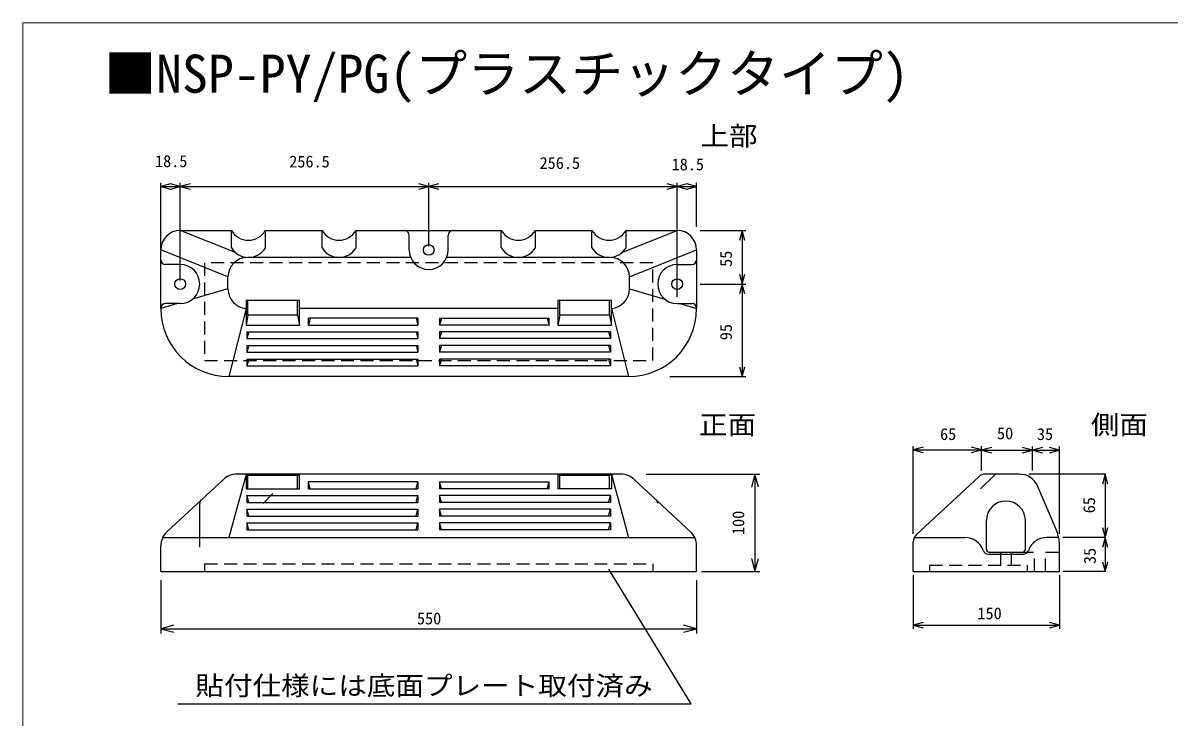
# Model space of a CAD drawing. Units: millimetres, scale not verified. Extents: x -1224 to 1080, y -808 to 808.
# Drawn here: x -1224 to 188, y -46 to 808 of the extents above; entities that cross this region are included whole.
import ezdxf
from ezdxf.enums import TextEntityAlignment as Align

# ---------------------------------------------------------------- set-up
doc = ezdxf.new("R2010")
doc.units = ezdxf.units.MM
doc.header["$LTSCALE"] = 8
doc.linetypes.add('DASHED2', pattern=[3, 2, -1])
doc.layers.add('0-0', color=7, linetype='Continuous', lineweight=18)
doc.layers.add('0-1', color=7, linetype='Continuous')
doc.styles.add('ＭＳ ゴシック', font='')
doc.styles.get('ＭＳ ゴシック').set_extended_font_data('MS Gothic')

msp = doc.modelspace()

# ---------------------------------------------------------------- linework, layer by layer
at = {"layer": '0-0'}
msp.add_lwpolyline([(-1223.981, -807.668), (1080.019, -807.668), (1080.019, 808.332), (-1223.981, 808.332)], close=True, dxfattribs=at)
at = {"layer": '0-1'}
for p, q in [((-1054.24, 491.325), (-1054.24, 611.268)), ((-1030.24, 491.325), (-1030.24, 611.268)), ((-1030.24, 491.325), (-1030.24, 611.268)), ((-724.24, 533.325), (-724.24, 611.268)), ((-724.24, 557.325), (-724.24, 611.268)), ((-418.24, 491.325), (-418.24, 611.268)), ((-418.24, 471.13), (-418.24, 611.268)), ((-394.24, 557.325), (-394.24, 611.268)), ((-1054.24, 606.768), (-1030.24, 606.768)), ((-1030.24, 606.768), (-724.24, 606.768)), ((-724.24, 606.768), (-418.24, 606.768)), ((-418.24, 606.768), (-394.24, 606.768)), ((-1030.24, 552.825), (-967.24, 552.825)), ((-962.143, 525.488), (-1030.24, 552.825)), ((-967.24, 540.585), (-967.24, 552.825)), ((-967.24, 531.585), (-967.24, 552.825)), ((-925.24, 552.825), (-855.64, 552.825)), ((-925.24, 540.585), (-925.24, 552.825)), ((-925.24, 531.585), (-925.24, 552.825)), ((-855.64, 540.585), (-855.64, 552.825)), ((-855.64, 531.585), (-855.64, 552.825)), ((-813.64, 552.825), (-634.84, 552.825)), ((-813.64, 540.585), (-813.64, 552.825)), ((-813.64, 531.585), (-813.64, 552.825)), ((-634.84, 540.585), (-634.84, 552.825)), ((-634.84, 531.585), (-634.84, 552.825)), ((-592.84, 552.825), (-523.24, 552.825)), ((-592.84, 540.585), (-592.84, 552.825)), ((-592.84, 531.585), (-592.84, 552.825)), ((-523.24, 540.585), (-523.24, 552.825)), ((-523.24, 531.585), (-523.24, 552.825)), ((-486.337, 525.488), (-418.24, 552.825)), ((-481.24, 552.825), (-418.24, 552.825)), ((-481.24, 540.585), (-481.24, 552.825)), ((-481.24, 531.585), (-481.24, 552.825)), ((-389.74, 552.825), (-333.656, 552.825)), ((-338.156, 552.825), (-338.156, 486.825)), ((-748.24, 528.825), (-748.24, 546.825)), ((-700.24, 528.825), (-700.24, 546.825)), ((-1054.24, 456.825), (-1054.24, 528.825)), ((-971.44, 495.585), (-1054.24, 528.825)), ((-477.04, 495.585), (-394.24, 528.825)), ((-394.24, 528.825), (-394.24, 456.825)), ((-1030.24, 510.825), (-1048.24, 510.825)), ((-746.39, 519.585), (-947.44, 519.585)), ((-501.04, 519.585), (-702.09, 519.585)), ((-501.04, 519.585), (-500.956, 519.619)), ((-418.24, 510.825), (-400.24, 510.825)), ((-971.44, 480.825), (-971.44, 495.585)), ((-477.04, 480.825), (-477.04, 495.585)), ((-971.44, 480.825), (-1015.164, 468.152)), ((-477.04, 480.825), (-433.317, 468.152)), ((-389.74, 486.825), (-333.656, 486.825)), ((-389.74, 486.825), (-333.656, 486.825)), ((-338.156, 486.825), (-338.156, 372.825)), ((-949.24, 466.425), (-949.24, 436.425)), ((-946.84, 448.425), (-946.84, 466.425)), ((-885.64, 448.425), (-885.64, 466.425)), ((-565.24, 466.425), (-565.24, 436.425)), ((-562.84, 448.425), (-562.84, 466.425)), ((-501.64, 448.425), (-501.64, 466.425)), ((-1033.54, 462.825), (-1054.24, 456.825)), ((-1030.24, 462.825), (-1048.24, 462.825)), ((-949.24, 456.893), (-970.24, 372.825)), ((-565.24, 456.825), (-883.24, 456.825)), ((-499.24, 456.893), (-478.24, 372.825)), ((-418.24, 462.825), (-400.24, 462.825)), ((-414.94, 462.825), (-394.24, 456.825)), ((-885.64, 448.425), (-883.24, 436.425)), ((-737.44, 444.825), (-872.44, 444.825)), ((-872.44, 436.425), (-872.44, 444.825)), ((-870.04, 444.825), (-872.44, 436.425)), ((-739.84, 444.825), (-737.44, 436.425)), ((-737.44, 444.825), (-737.44, 436.425)), ((-711.04, 444.825), (-711.04, 436.425)), ((-711.04, 444.825), (-576.04, 444.825)), ((-708.64, 444.825), (-711.04, 436.425)), ((-578.44, 444.825), (-576.04, 436.425)), ((-576.04, 436.425), (-576.04, 444.825)), ((-501.64, 448.425), (-499.24, 436.425)), ((-948.04, 428.025), (-948.04, 419.625)), ((-948.04, 428.025), (-737.44, 428.025)), ((-945.64, 428.025), (-948.04, 419.625)), ((-872.44, 436.425), (-737.44, 436.425)), ((-739.84, 428.025), (-737.44, 419.625)), ((-737.44, 428.025), (-737.44, 419.625)), ((-576.04, 436.425), (-711.04, 436.425)), ((-711.04, 428.025), (-711.04, 419.625)), ((-500.44, 428.025), (-711.04, 428.025)), ((-708.64, 428.025), (-711.04, 419.625)), ((-502.84, 428.025), (-500.44, 419.625)), ((-500.44, 428.025), (-500.44, 419.625)), ((-948.04, 419.625), (-737.44, 419.625)), ((-948.04, 411.225), (-948.04, 402.825)), ((-948.04, 411.225), (-737.44, 411.225)), ((-945.64, 411.225), (-948.04, 402.825)), ((-739.84, 411.225), (-737.44, 402.825)), ((-737.44, 411.225), (-737.44, 402.825)), ((-500.44, 419.625), (-711.04, 419.625)), ((-711.04, 411.225), (-711.04, 402.825)), ((-500.44, 411.225), (-711.04, 411.225)), ((-708.64, 411.225), (-711.04, 402.825)), ((-502.84, 411.225), (-500.44, 402.825)), ((-500.44, 411.225), (-500.44, 402.825)), ((-948.04, 402.825), (-737.44, 402.825)), ((-500.44, 402.825), (-711.04, 402.825)), ((-948.04, 394.425), (-948.04, 386.025)), ((-948.04, 394.425), (-737.44, 394.425)), ((-945.64, 394.425), (-948.04, 386.025)), ((-948.04, 386.025), (-737.44, 386.025)), ((-739.84, 394.425), (-737.44, 386.025)), ((-737.44, 394.425), (-737.44, 386.025)), ((-711.04, 394.425), (-711.04, 386.025)), ((-500.44, 394.425), (-711.04, 394.425)), ((-708.64, 394.425), (-711.04, 386.025)), ((-500.44, 386.025), (-711.04, 386.025)), ((-502.84, 394.425), (-500.44, 386.025)), ((-500.44, 394.425), (-500.44, 386.025)), ((-478.24, 372.825), (-970.24, 372.825)), ((-427.15, 372.825), (-333.656, 372.825)), ((-127.389, 179.325), (-127.389, 287.231)), ((-127.389, 282.731), (-43.389, 282.731)), ((-43.389, 257.325), (-43.389, 287.231)), ((-43.389, 257.325), (-43.389, 286.949)), ((-43.389, 282.449), (19.371, 282.449)), ((19.371, 257.325), (19.371, 286.949)), ((19.371, 257.325), (19.371, 286.949)), ((19.371, 282.449), (52.611, 282.449)), ((52.611, 179.325), (52.611, 286.949)), ((-1046.571, 181.947), (-977.147, 246.413)), ((-949.24, 252.482), (-970.24, 174.825)), ((-487.928, 252.825), (-960.816, 252.825)), ((-946.84, 251.025), (-947.64, 251.625)), ((-946.84, 234.825), (-946.84, 251.025)), ((-885.64, 251.025), (-884.84, 251.625)), ((-737.44, 243.225), (-872.44, 243.225)), ((-872.44, 234.825), (-872.44, 243.225)), ((-870.04, 234.825), (-872.44, 243.225)), ((-739.84, 234.825), (-737.44, 243.225)), ((-737.44, 243.225), (-737.44, 234.825)), ((-711.04, 243.225), (-711.04, 234.825)), ((-711.04, 243.225), (-576.04, 243.225)), ((-708.64, 234.825), (-711.04, 243.225)), ((-578.44, 234.825), (-576.04, 243.225)), ((-576.04, 234.825), (-576.04, 243.225)), ((-565.24, 252.482), (-565.24, 234.825)), ((-562.84, 251.025), (-563.64, 251.625)), ((-562.84, 234.825), (-562.84, 251.025)), ((-501.64, 251.025), (-500.84, 251.625)), ((-499.24, 252.482), (-478.24, 174.825)), ((-401.909, 181.947), (-471.334, 246.413)), ((-456.596, 252.825), (-316.461, 252.825)), ((-322.461, 252.825), (-322.461, 132.825)), ((-123.554, 178.386), (-46.842, 249.619)), ((-44.709, 234.825), (-26.155, 252.825)), ((3.511, 252.825), (-38.676, 252.825)), ((108.715, 252.825), (14.799, 252.825)), ((108.715, 252.825), (108.715, 174.825)), ((-948.04, 226.425), (-948.04, 218.025)), ((-948.04, 226.425), (-737.44, 226.425)), ((-945.64, 218.025), (-948.04, 226.425)), ((-916.24, 228.825), (-928.24, 216.825)), ((-872.44, 234.825), (-737.44, 234.825)), ((-739.84, 218.025), (-737.44, 226.425)), ((-737.44, 226.425), (-737.44, 218.025)), ((-576.04, 234.825), (-711.04, 234.825)), ((-711.04, 226.425), (-711.04, 218.025)), ((-500.44, 226.425), (-711.04, 226.425)), ((-708.64, 218.025), (-711.04, 226.425)), ((-502.84, 218.025), (-500.44, 226.425)), ((-500.44, 226.425), (-500.44, 218.025)), ((48.769, 183.842), (25.589, 238.234)), ((-1006.24, 162.825), (-1006.24, 216.781)), ((-948.04, 218.025), (-737.44, 218.025)), ((-500.44, 218.025), (-711.04, 218.025)), ((-948.04, 209.625), (-948.04, 201.225)), ((-948.04, 209.625), (-737.44, 209.625)), ((-945.64, 201.225), (-948.04, 209.625)), ((-948.04, 201.225), (-737.44, 201.225)), ((-739.84, 201.225), (-737.44, 209.625)), ((-737.44, 209.625), (-737.44, 201.225)), ((-711.04, 209.625), (-711.04, 201.225)), ((-500.44, 209.625), (-711.04, 209.625)), ((-708.64, 201.225), (-711.04, 209.625)), ((-500.44, 201.225), (-711.04, 201.225)), ((-502.84, 201.225), (-500.44, 209.625)), ((-500.44, 209.625), (-500.44, 201.225)), ((-948.04, 192.825), (-948.04, 184.425)), ((-948.04, 192.825), (-737.44, 192.825)), ((-945.64, 184.425), (-948.04, 192.825)), ((-948.04, 184.425), (-737.44, 184.425)), ((-739.84, 184.425), (-737.44, 192.825)), ((-737.44, 192.825), (-737.44, 184.425)), ((-711.04, 192.825), (-711.04, 184.425)), ((-500.44, 192.825), (-711.04, 192.825)), ((-708.64, 184.425), (-711.04, 192.825)), ((-500.44, 184.425), (-711.04, 184.425)), ((-502.84, 184.425), (-500.44, 192.825)), ((-500.44, 192.825), (-500.44, 184.425)), ((-37.389, 160.425), (-37.389, 195.668)), ((10.611, 160.425), (10.611, 195.668)), ((-1051.838, 174.825), (-396.642, 174.825)), ((-127.389, 132.825), (-127.389, 169.593)), ((-126.188, 174.825), (-63.789, 174.825)), ((51.6, 174.825), (37.011, 174.825)), ((108.715, 174.825), (56.713, 174.825)), ((108.715, 174.825), (108.715, 132.825)), ((-1054.24, 132.825), (-1054.24, 164.36)), ((-394.24, 132.825), (-394.24, 164.36)), ((-33.789, 156.825), (7.011, 156.825)), ((52.611, 132.825), (52.611, 165.024)), ((-35.366, 154.425), (8.589, 154.425)), ((-1054.24, 132.825), (-394.24, 132.825)), ((-401.131, -30.117), (-502.27, 135.75)), ((-388.24, 132.825), (-316.461, 132.825)), ((-127.389, 132.825), (52.611, 132.825)), ((-127.389, 128.325), (-127.389, 62.455)), ((52.611, 128.325), (52.611, 62.455)), ((108.715, 132.825), (56.713, 132.825)), ((-1054.24, 122.325), (-1054.24, 56.455)), ((-394.24, 122.325), (-394.24, 56.455)), ((-1054.24, 62.455), (-394.24, 62.455)), ((-127.389, 66.955), (52.611, 66.955)), ((-1033.082, -30.117), (-401.131, -30.117))]:
    msp.add_line(p, q, dxfattribs=at)
at = {"layer": '0-1', "linetype": 'DASHED2'}
for p, q in [((-19.989, 156.825), (-19.989, 132.825)), ((-6.789, 156.825), (-6.789, 132.825)), ((4.611, 156.825), (22.011, 156.825)), ((22.011, 132.825), (22.011, 156.825)), ((35.211, 156.825), (52.611, 156.825)), ((35.211, 132.825), (35.211, 156.825)), ((-1000.24, 142.425), (-448.24, 142.425)), ((-1000.24, 142.425), (-1000.24, 132.825)), ((-448.24, 142.425), (-448.24, 132.825)), ((-107.289, 140.825), (-107.289, 132.825))]:
    msp.add_line(p, q, dxfattribs=at)
at = {"layer": '0-1'}
for points in [[(-1042.07, 610.029), (-1054.24, 606.768), (-1042.07, 603.507)], [(-1042.411, 603.507), (-1030.24, 606.768), (-1042.411, 610.029)], [(-1018.07, 610.029), (-1030.24, 606.768), (-1018.07, 603.507)], [(-736.411, 603.507), (-724.24, 606.768), (-736.411, 610.029)], [(-712.07, 610.029), (-724.24, 606.768), (-712.07, 603.507)], [(-430.411, 603.507), (-418.24, 606.768), (-430.411, 610.029)], [(-406.07, 610.029), (-418.24, 606.768), (-406.07, 603.507)], [(-406.411, 603.507), (-394.24, 606.768), (-406.411, 610.029)], [(-334.895, 540.655), (-338.156, 552.825), (-341.417, 540.655)], [(-341.417, 498.996), (-338.156, 486.825), (-334.895, 498.996)], [(-334.895, 474.655), (-338.156, 486.825), (-341.417, 474.655)], [(-883.24, 436.425), (-883.24, 466.425), (-949.24, 466.425)], [(-499.24, 436.425), (-499.24, 466.425), (-565.24, 466.425)], [(-949.24, 454.082), (-949.24, 436.425), (-883.24, 436.425), (-883.24, 454.082)], [(-565.24, 454.082), (-565.24, 436.425), (-499.24, 436.425)], [(-885.64, 448.425), (-946.84, 448.425), (-949.24, 436.425)], [(-501.64, 448.425), (-562.84, 448.425), (-565.24, 436.425)], [(-341.417, 384.996), (-338.156, 372.825), (-334.895, 384.996)], [(-115.218, 285.992), (-127.389, 282.731), (-115.218, 279.469)], [(-55.559, 279.469), (-43.389, 282.731), (-55.559, 285.992)], [(-31.218, 285.71), (-43.389, 282.449), (-31.218, 279.188)], [(7.201, 279.188), (19.371, 282.449), (7.201, 285.71)], [(31.542, 285.71), (19.371, 282.449), (31.542, 279.188)], [(40.441, 279.188), (52.611, 282.449), (40.441, 285.71)], [(-949.24, 252.482), (-949.24, 234.825), (-883.24, 234.825), (-883.24, 252.482)], [(-885.64, 234.825), (-885.64, 251.025), (-946.84, 251.025)], [(-499.24, 252.482), (-499.24, 234.825), (-565.24, 234.825)], [(-501.64, 234.825), (-501.64, 251.025), (-562.84, 251.025)], [(-318.113, 236.598), (-322.461, 252.825), (-326.81, 236.598)], [(111.976, 240.655), (108.715, 252.825), (105.454, 240.655)], [(105.454, 186.996), (108.715, 174.825), (111.976, 186.996)], [(111.976, 162.655), (108.715, 174.825), (105.454, 162.655)], [(-326.81, 149.053), (-322.461, 132.825), (-318.113, 149.053)], [(105.454, 144.996), (108.715, 132.825), (111.976, 144.996)], [(-1038.013, 66.804), (-1054.24, 62.455), (-1038.013, 58.107)], [(-410.468, 58.107), (-394.24, 62.455), (-410.468, 66.804)], [(-115.218, 70.217), (-127.389, 66.955), (-115.218, 63.694)], [(40.441, 63.694), (52.611, 66.955), (40.441, 70.217)]]:
    msp.add_lwpolyline(points, dxfattribs=at)
at = {"layer": '0-1', "linetype": 'DASHED2'}
msp.add_lwpolyline([(-1000.24, 392.925), (-448.24, 392.925), (-448.24, 512.925), (-1000.24, 512.925)], close=True, dxfattribs=at)
msp.add_lwpolyline([(-107.289, 140.825), (12.711, 140.825), (12.711, 132.825)], dxfattribs=at)
at = {"layer": '0-1'}
for centre in [(-724.24, 528.825), (-1030.24, 486.825), (-418.24, 486.825)]:
    msp.add_circle(centre, 6.6, dxfattribs=at)
for centre, radius, start, end in [((-1030.24, 528.825), 24, 90, 180), ((-946.24, 565.2), 24.375, 210.51024, 329.48976), ((-834.64, 565.2), 24.375, 210.51024, 329.48976), ((-754.24, 546.825), 6, 0, 90), ((-694.24, 546.825), 6, 90, 180), ((-613.84, 565.2), 24.375, 210.51024, 329.48976), ((-502.24, 565.2), 24.375, 210.51024, 329.48976), ((-418.24, 528.825), 24, 0, 90), ((-946.24, 543.96), 24.375, 210.51024, 329.48976), ((-834.64, 543.96), 24.375, 210.51024, 329.48976), ((-724.24, 528.825), 24, 180, 0), ((-613.84, 543.96), 24.375, 210.51024, 329.48976), ((-502.24, 543.96), 24.375, 210.51024, 329.48976), ((-1048.24, 516.825), 6, 180, 270), ((-1030.24, 486.825), 24, 270, 90), ((-947.44, 495.585), 24, 90, 180), ((-501.04, 495.585), 24, 0, 90), ((-418.24, 486.825), 24, 90, 270), ((-400.24, 516.825), 6, 270, 0), ((-947.44, 480.825), 24, 180, 265.69878), ((-501.04, 480.825), 24, 274.30122, 0), ((-1048.24, 456.825), 6, 90, 180), ((-970.24, 456.825), 84, 180, 270), ((-478.24, 456.825), 84, 270, 0), ((-400.24, 456.825), 6, 0, 90), ((-960.816, 228.825), 24, 90, 132.8789), ((-951.24, 246.825), 6, 53.1301, 90), ((-881.24, 246.825), 6, 90, 126.8699), ((-567.24, 246.825), 6, 53.1301, 90), ((-497.24, 246.825), 6, 90, 126.8699), ((-487.665, 228.825), 24, 47.1211, 90), ((-38.676, 240.825), 12, 90, 132.8789), ((3.511, 228.825), 24, 23.08146, 90), ((-1000.24, 216.781), 6, 132.8789, 180), ((-448.24, 216.781), 6, 0, 47.1211), ((-13.389, 195.668), 24, 0, 180), ((4.611, 165.024), 48, 0, 23.08146), ((-1030.24, 164.36), 24, 132.8789, 180), ((-418.24, 164.36), 24, 0, 47.1211), ((-115.389, 169.593), 12, 132.8789, 180), ((-63.789, 150.825), 24, 18.66293, 90), ((37.011, 150.825), 24, 90, 161.33707), ((-35.366, 160.425), 6, 198.66293, 270), ((-33.789, 160.425), 3.6, 180, 270), ((7.011, 160.425), 3.6, 270, 0), ((8.589, 160.425), 6, 270, 341.33708)]:
    msp.add_arc(centre, radius, start, end, dxfattribs=at)

# ---------------------------------------------------------------- texts
at = {"layer": '0-0', "style": 'ＭＳ ゴシック'}
msp.add_text('■NSP-PY/PG(プラスチックタイプ)', height=46.92, dxfattribs=at).set_placement((-1123.982, 708.329), align=Align.BOTTOM_LEFT)
at = {"layer": '0-0', "style": 'ＭＳ ゴシック', "width": 1.1}
for s, p in [('上部', (-389.584, 650.455)), ('正面', (-391.371, 294.796)), ('側面', (91.182, 294.796)), ('貼付仕様には底面プレート取付済み', (-1011.635, -26.367))]:
    msp.add_text(s, height=23.46, dxfattribs=at).set_placement(p, align=Align.BOTTOM_LEFT)
at = {"layer": '0-0', "color": 4, "style": 'ＭＳ ゴシック'}
for s, p in [('18.5', (-1061.301, 626.42)), ('256.5', (-895.981, 625.973)), ('256.5', (-587.684, 624.186)), ('18.5', (-425.045, 622.399)), ('65', (-94.445, 290.42)), ('50', (-24.296, 291.314)), ('35', (24.853, 290.42)), ('150', (-48.424, 69.696)), ('550', (-738.705, 63.441))]:
    msp.add_text(s, height=14.66, dxfattribs=at).set_placement(p, align=Align.BOTTOM_LEFT)
for s, p in [('55', (-346.407, 508.016)), ('95', (-346.407, 417.76)), ('65', (100.81, 204.633)), ('100', (-331.216, 177.824)), ('35', (101.704, 142.079))]:
    msp.add_text(s, height=14.66, rotation=90, dxfattribs=at).set_placement(p, align=Align.BOTTOM_LEFT)

doc.saveas('drawing.dxf')
